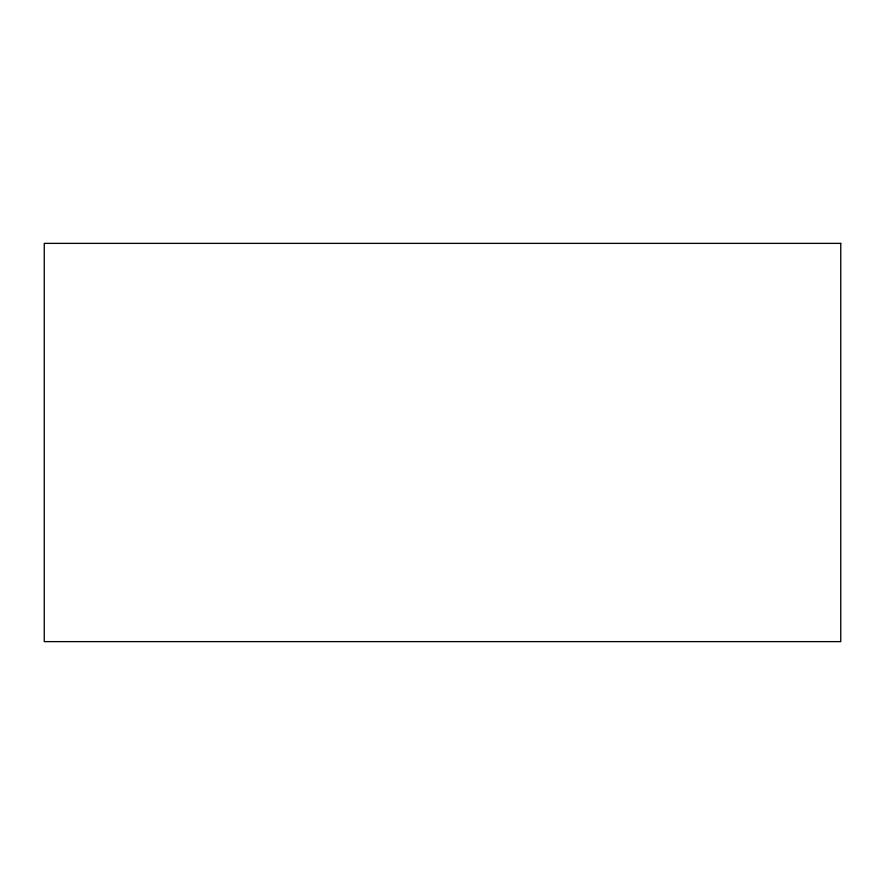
<?xml version="1.0" encoding="UTF-8"?>
<svg xmlns="http://www.w3.org/2000/svg" width="885" height="885" viewBox="0 0 885 885"><rect width="100%" height="100%" fill="white"/><g stroke="black" fill="none" stroke-linecap="round" stroke-linejoin="round"><path stroke-width="1.33" d="M840.75 243.375L44.25 243.375L44.25 641.625L840.75 641.625L840.75 243.375"/></g></svg>
